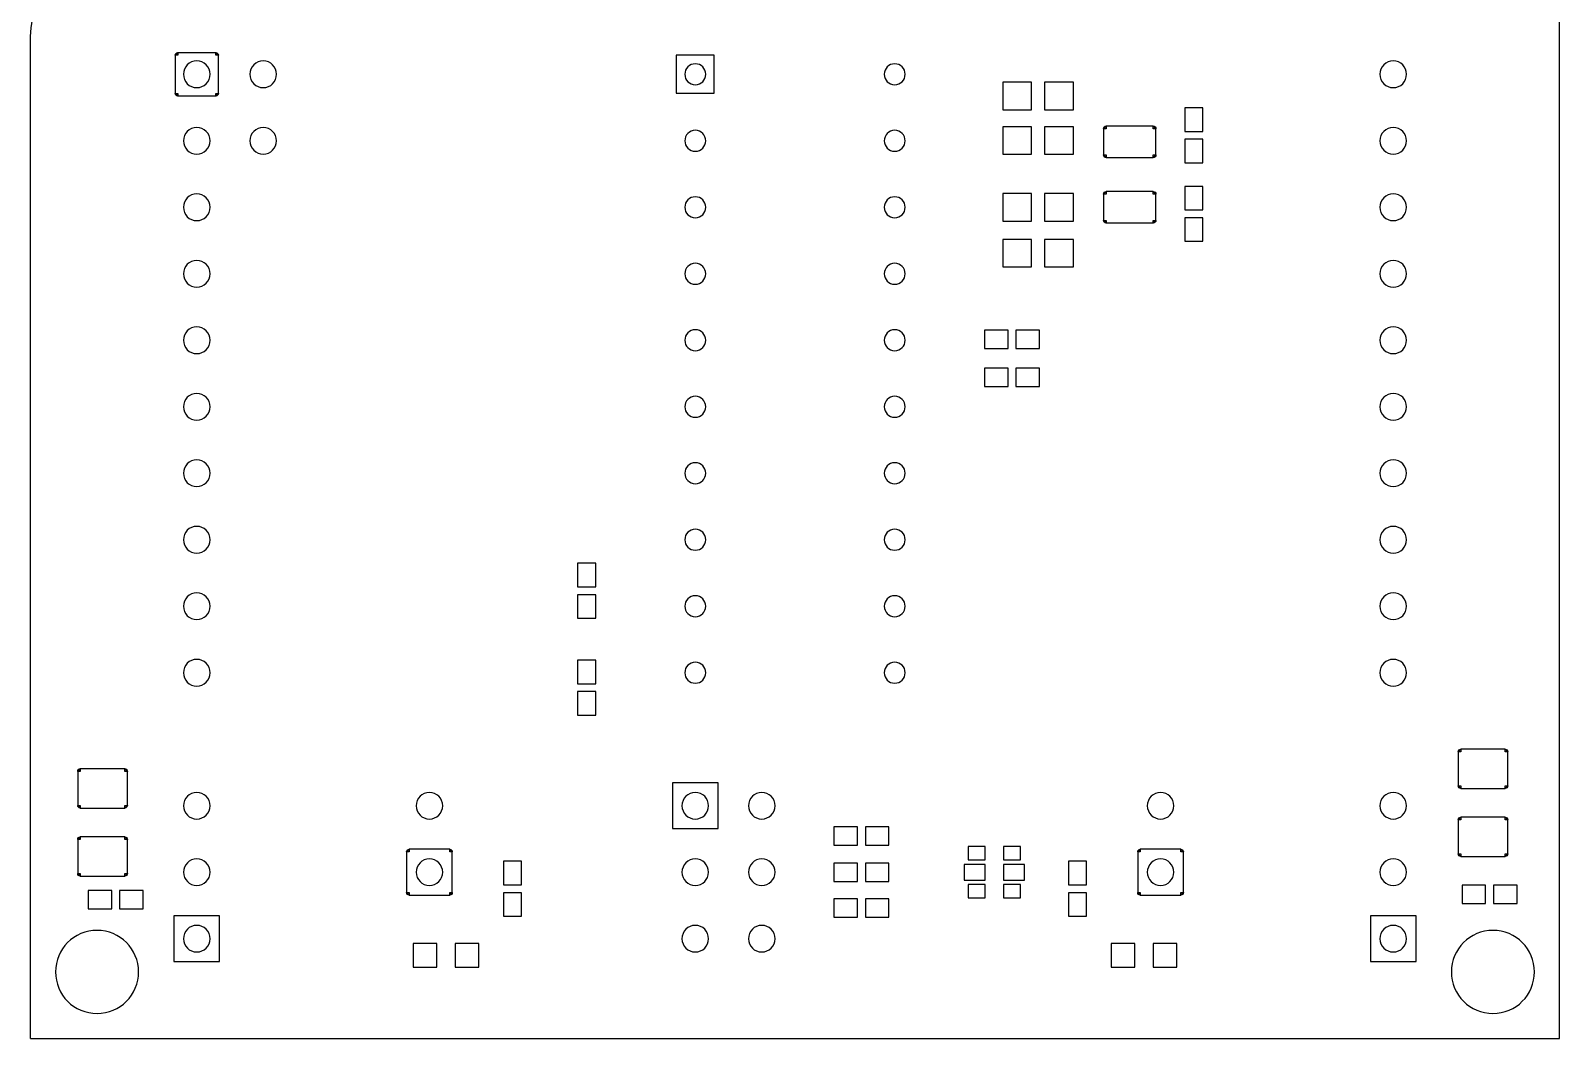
# Model space of a CAD drawing. Extents: x 22 to 190, y 82 to 214.
# Drawn here: x 60.9 to 119.3, y 135.3 to 173.8 of the extents above; entities that cross this region are included whole.
import ezdxf

# ---------------------------------------------------------------- set-up
doc = ezdxf.new("R2010")
doc.units = 0
doc.layers.add('Layer_1', color=7, linetype='CONTINUOUS')

msp = doc.modelspace()

# ---------------------------------------------------------------- linework, layer by layer
at = {"layer": 'Layer_1', "color": 7}
for points in [[(119.277964, 173.379896), (119.277964, 214.004213)], [(60.909076, 135.294601), (60.909076, 173.379896)], [(119.277964, 135.294601), (119.277964, 173.379896)], [(66.525698, 172.838566), (66.429265, 172.838566)], [(66.525698, 172.935063), (66.525698, 172.838566)], [(67.981363, 172.838566), (67.981363, 172.935063)], [(68.077797, 172.838566), (67.981363, 172.838566)], [(66.429265, 171.382201), (66.429265, 171.382201), (66.525698, 171.382201)], [(66.525698, 171.382201), (66.525698, 171.285705)], [(67.981363, 171.382201), (68.077797, 171.382201)], [(67.981363, 171.285705), (67.981363, 171.382201)], [(101.972609, 170.031699), (101.87313, 170.031699)], [(101.972609, 170.131213), (101.972609, 170.031699)], [(103.772155, 170.031699), (103.772155, 170.131213)], [(103.871633, 170.031699), (103.772155, 170.031699)], [(101.87313, 169.031055), (101.87313, 169.031055), (101.972609, 169.031055)], [(101.972609, 169.031055), (101.972609, 168.931778)], [(103.772155, 169.031055), (103.871373, 169.031055)], [(103.772155, 168.931541), (103.772155, 169.031055)], [(101.972609, 167.532791), (101.87313, 167.532791)], [(101.972609, 167.632304), (101.972609, 167.532791)], [(103.772155, 167.532791), (103.772155, 167.632304)], [(103.871633, 167.532791), (103.772155, 167.532791)], [(101.87313, 166.532147), (101.87313, 166.532147), (101.972609, 166.532147)], [(101.972609, 166.532147), (101.972609, 166.432633)], [(103.772155, 166.532147), (103.871373, 166.532147)], [(103.772155, 166.432633), (103.772155, 166.532147)], [(115.510133, 146.241318), (115.411409, 146.241318)], [(115.510133, 146.340359), (115.510133, 146.241318)], [(117.210694, 146.241318), (117.210694, 146.340359)], [(117.309679, 146.241318), (117.210694, 146.241318)], [(62.806331, 145.491805), (62.707607, 145.491805)], [(62.806331, 145.59082), (62.806331, 145.491805)], [(64.506893, 145.491805), (64.506893, 145.590584)], [(64.605877, 145.491805), (64.506893, 145.491805)], [(115.411148, 144.939824), (115.411148, 144.939824), (115.510133, 144.939824)], [(115.510133, 144.939824), (115.510133, 144.841046)], [(117.210694, 144.939824), (117.309679, 144.939824)], [(117.210694, 144.840809), (117.210694, 144.939824)], [(62.707347, 144.190312), (62.707347, 144.190312), (62.806331, 144.190312)], [(62.806331, 144.190312), (62.806331, 144.091297)], [(64.506893, 144.190312), (64.605877, 144.190312)], [(64.506893, 144.091297), (64.506893, 144.190312)], [(115.510133, 143.642398), (115.411409, 143.642398)], [(115.510133, 143.741413), (115.510133, 143.642398)], [(117.210694, 143.642398), (117.210694, 143.741413)], [(117.309679, 143.642398), (117.210694, 143.642398)], [(62.806331, 142.892623), (62.707607, 142.892623)], [(62.806331, 142.991638), (62.806331, 142.892623)], [(64.506893, 142.892623), (64.506893, 142.991638)], [(64.605877, 142.892623), (64.506893, 142.892623)], [(75.360962, 142.51708), (75.360962, 142.417566)], [(76.910536, 142.417566), (76.910536, 142.516843)], [(103.27653, 142.51708), (103.27653, 142.417566)], [(104.826078, 142.417566), (104.826078, 142.516843)], [(75.360962, 142.417566), (75.261483, 142.417566)], [(77.010014, 142.417566), (76.910536, 142.417566)], [(103.27653, 142.417566), (103.177026, 142.417566)], [(104.925557, 142.417566), (104.826078, 142.417566)], [(115.411148, 142.340878), (115.411148, 142.340878), (115.510133, 142.340878)], [(115.510133, 142.340878), (115.510133, 142.242125)], [(117.210694, 142.340878), (117.309679, 142.340878)], [(117.210694, 142.241863), (117.210694, 142.340878)], [(62.707347, 141.591366), (62.707347, 141.591366), (62.806331, 141.591366)], [(62.806331, 141.591366), (62.806331, 141.492351)], [(64.506893, 141.591366), (64.605877, 141.591366)], [(64.506893, 141.492351), (64.506893, 141.591366)], [(75.261483, 140.866987), (75.261483, 140.866987), (75.360962, 140.866987)], [(75.360962, 140.866987), (75.360962, 140.767448)], [(76.910536, 140.866987), (77.010014, 140.866987)], [(76.910536, 140.767448), (76.910536, 140.866987)], [(103.177026, 140.866987), (103.177026, 140.866987), (103.27653, 140.866987)], [(103.27653, 140.866987), (103.27653, 140.767448)], [(104.826078, 140.866987), (104.925557, 140.866987)], [(104.826078, 140.767448), (104.826078, 140.866987)], [(60.909076, 135.294601), (119.277964, 135.294601)]]:
    msp.add_lwpolyline(points, dxfattribs=at)
for points in [[(67.981363, 171.285705), (68.077797, 171.382201), (68.077797, 172.838566), (67.981363, 172.935063), (66.525698, 172.935063), (66.429265, 172.838566), (66.429265, 171.382201), (66.525698, 171.285705)], [(85.562589, 172.835287), (85.562589, 171.385743), (87.011148, 171.385743), (87.011148, 172.835287)], [(69.791294, 172.110384)], [(93.900198, 172.110384)], [(98.026616, 170.756077), (99.125724, 170.756077), (99.125724, 171.805704), (98.026616, 171.805704)], [(99.625174, 170.756077), (100.724282, 170.756077), (100.724282, 171.805704), (99.625174, 171.805704)], [(112.933522, 172.110384)], [(104.970481, 170.830981), (104.970481, 169.931136), (105.669904, 169.931136), (105.669904, 170.830981)], [(98.026616, 169.056714), (99.125724, 169.056714), (99.125724, 170.106341), (98.026616, 170.106341)], [(99.625174, 169.056714), (100.724282, 169.056714), (100.724282, 170.106341), (99.625174, 170.106341)], [(101.972609, 170.131213), (101.87313, 170.031699), (101.87313, 169.031055), (101.972609, 168.931778), (103.772155, 168.931778), (103.871373, 169.031055), (103.871373, 170.031699), (103.772155, 170.131213)], [(67.253518, 169.571361)], [(69.791294, 169.571361)], [(86.286868, 169.571361)], [(93.900198, 169.571361)], [(104.970481, 169.631284), (104.970481, 168.731701), (105.669904, 168.731701), (105.669904, 169.631284)], [(112.933522, 169.571361)], [(98.026356, 166.507537), (99.125464, 166.507537), (99.125464, 167.557164), (98.026356, 167.557164)], [(99.624914, 166.507537), (100.724022, 166.507537), (100.724022, 167.557164), (99.624914, 167.557164)], [(101.972609, 167.632304), (101.87313, 167.532791), (101.87313, 166.532147), (101.972609, 166.432633), (103.772155, 166.432633), (103.871373, 166.532147), (103.871373, 167.532791), (103.772155, 167.632304)], [(105.669904, 166.932299), (105.669904, 167.831882), (104.970481, 167.831882), (104.970481, 166.932299)], [(67.253518, 167.032338)], [(86.286868, 167.032338)], [(93.900198, 167.032338)], [(112.933522, 167.032338)], [(105.669904, 165.732864), (105.669904, 166.63271), (104.970481, 166.63271), (104.970481, 165.732864)], [(98.026616, 164.758404), (99.125724, 164.758404), (99.125724, 165.808031), (98.026616, 165.808031)], [(99.625174, 164.758404), (100.724282, 164.758404), (100.724282, 165.808031), (99.625174, 165.808031)], [(67.253518, 164.493315)], [(86.286868, 164.493315)], [(93.900198, 164.493315)], [(112.933522, 164.493315)], [(97.326959, 161.634631), (98.226094, 161.634631), (98.226094, 162.334137), (97.326959, 162.334137)], [(98.526066, 161.634395), (99.425176, 161.634395), (99.425176, 162.334137), (98.526066, 162.334137)], [(67.253518, 161.954318)], [(86.286868, 161.954318)], [(93.900198, 161.954318)], [(112.933522, 161.954318)], [(97.327219, 160.185376), (98.226355, 160.185376), (98.226355, 160.884882), (97.327219, 160.884882)], [(98.526301, 160.185114), (99.425436, 160.185114), (99.425436, 160.884882), (98.526301, 160.884882)], [(67.253518, 159.415294)], [(86.286868, 159.415294)], [(93.900198, 159.415294)], [(112.933522, 159.415294)], [(67.253518, 156.876271)], [(86.286868, 156.876271)], [(93.900198, 156.876271)], [(112.933522, 156.876271)], [(67.253518, 154.337248)], [(86.286868, 154.337248)], [(93.900198, 154.337248)], [(112.933522, 154.337248)], [(81.790671, 153.437665), (81.790671, 152.538109), (82.490094, 152.538109), (82.490094, 153.437665)], [(67.253518, 151.798225)], [(81.790671, 152.23823), (81.790671, 151.338411), (82.490094, 151.338411), (82.490094, 152.23823)], [(86.286868, 151.798225)], [(93.900198, 151.798225)], [(112.933522, 151.798225)], [(82.490094, 148.839241), (82.490094, 149.738824), (81.790671, 149.738824), (81.790671, 148.839241)], [(67.253518, 149.259202)], [(86.286868, 149.259202)], [(93.900198, 149.259202)], [(112.933522, 149.259202)], [(82.490094, 147.639806), (82.490094, 148.539651), (81.790671, 148.539651), (81.790671, 147.639806)], [(64.056427, 147.190146)], [(115.411409, 144.939824), (115.510133, 144.841046), (117.210694, 144.841046), (117.309679, 144.939824), (117.309679, 146.241318), (117.210694, 146.340359), (115.510133, 146.340359), (115.411409, 146.241318)], [(62.707607, 144.190312), (62.806331, 144.091297), (64.506893, 144.091297), (64.605877, 144.190312), (64.605877, 145.491805), (64.506893, 145.590584), (62.806331, 145.590584), (62.707607, 145.491805)], [(87.161121, 145.055867), (85.41259, 145.055867), (85.41259, 143.306471), (87.161121, 143.306471)], [(67.253518, 144.181156)], [(76.135762, 144.181156)], [(88.824645, 144.181156)], [(104.051304, 144.181156)], [(112.933522, 144.181156)], [(115.411409, 142.340878), (115.510133, 142.242125), (117.210694, 142.242125), (117.309679, 142.340878), (117.309679, 143.642398), (117.210694, 143.741413), (115.510133, 143.741413), (115.411409, 143.642398)], [(91.582175, 142.671715), (92.481311, 142.671715), (92.481311, 143.371484), (91.582175, 143.371484)], [(92.781022, 142.671715), (93.680158, 142.671715), (93.680158, 143.371484), (92.781022, 143.371484)], [(62.707607, 141.591366), (62.806331, 141.492351), (64.506893, 141.492351), (64.605877, 141.591366), (64.605877, 142.892623), (64.506893, 142.991638), (62.806331, 142.991638), (62.707607, 142.892623)], [(75.360962, 142.516843), (75.261483, 142.417566), (75.261483, 140.866987), (75.360962, 140.767448), (76.910536, 140.767448), (77.010014, 140.866987), (77.010014, 142.417566), (76.910536, 142.516843)], [(97.356891, 142.117189), (97.356891, 142.617118), (96.707494, 142.617118), (96.707494, 142.117189)], [(98.705737, 142.117189), (98.705737, 142.617118), (98.056314, 142.617118), (98.056314, 142.117189)], [(103.27653, 142.516843), (103.177026, 142.417566), (103.177026, 140.866987), (103.27653, 140.767448), (104.826078, 140.767448), (104.925557, 140.866987), (104.925557, 142.417566), (104.826078, 142.516843)], [(79.657681, 141.157709), (79.657681, 142.057266), (78.958258, 142.057266), (78.958258, 141.157709)], [(91.582175, 141.292274), (92.481311, 141.292274), (92.481311, 141.992017), (91.582175, 141.992017)], [(92.781022, 141.292274), (93.680158, 141.292274), (93.680158, 141.992017), (92.781022, 141.992017)], [(97.357151, 141.34228), (97.357151, 141.942011), (96.557755, 141.942011), (96.557755, 141.34228)], [(98.85597, 141.34228), (98.85597, 141.942011), (98.056574, 141.942011), (98.056574, 141.34228)], [(100.529385, 142.05703), (100.529385, 141.157447), (101.228782, 141.157447), (101.228782, 142.05703)], [(67.253518, 141.642132)], [(86.286868, 141.642132)], [(88.824645, 141.642132)], [(112.933522, 141.642132)], [(64.006454, 140.94239), (63.107318, 140.94239), (63.107318, 140.242647), (64.006454, 140.242647)], [(65.205301, 140.94239), (64.306165, 140.94239), (64.306165, 140.242647), (65.205301, 140.242647)], [(79.657681, 139.95775), (79.657681, 140.857333), (78.958258, 140.857333), (78.958258, 139.95775)], [(97.356891, 140.667672), (97.356891, 141.167338), (96.707494, 141.167338), (96.707494, 140.667672)], [(98.705737, 140.667672), (98.705737, 141.167338), (98.056314, 141.167338), (98.056314, 140.667672)], [(100.529385, 140.857595), (100.529385, 139.958012), (101.228782, 139.958012), (101.228782, 140.857595)], [(115.561382, 140.442724), (116.460517, 140.442724), (116.460517, 141.142466), (115.561382, 141.142466)], [(116.760229, 140.442724), (117.659364, 140.442724), (117.659364, 141.142466), (116.760229, 141.142466)], [(91.582436, 139.922987), (92.481571, 139.922987), (92.481571, 140.622729), (91.582436, 140.622729)], [(92.781283, 139.922987), (93.680418, 139.922987), (93.680418, 140.622729), (92.781283, 140.622729)], [(68.127796, 138.228425), (68.127796, 139.97782), (66.379265, 139.97782), (66.379265, 138.228425)], [(113.807801, 138.228425), (113.807801, 139.97782), (112.05927, 139.97782), (112.05927, 138.228425)], [(75.521346, 138.918276), (75.521346, 138.01872), (76.420482, 138.01872), (76.420482, 138.918276)], [(77.119904, 138.918276), (77.119904, 138.01872), (78.01904, 138.01872), (78.01904, 138.918276)], [(86.286868, 139.103136)], [(88.824645, 139.103136)], [(103.066901, 138.018457), (103.066901, 138.91804), (102.167766, 138.91804), (102.167766, 138.018457)], [(104.665434, 138.018457), (104.665434, 138.91804), (103.766298, 138.91804), (103.766298, 138.018457)], [(63.446853, 137.833624)], [(116.740187, 137.833624)], [(98.176355, 137.443887)]]:
    msp.add_lwpolyline(points, close=True, dxfattribs=at)
for points in [[(60.909076, 173.379896), (60.909076, 174.282548), (61.173807, 175.165366), (61.670446, 175.918971)], [(66.429265, 172.838566), (66.429265, 172.891852), (66.472445, 172.935063), (66.525698, 172.935063)], [(67.981363, 172.935063), (68.034616, 172.935063), (68.077797, 172.891852), (68.077797, 172.838566)], [(67.253414, 172.62023), (66.971895, 172.62023), (66.743682, 172.391897), (66.743682, 172.110253)], [(67.763119, 172.110253), (67.763119, 172.391897), (67.534906, 172.62023), (67.253414, 172.62023)], [(69.79119, 172.62023), (69.509672, 172.62023), (69.281459, 172.391897), (69.281459, 172.110253)], [(70.300895, 172.110253), (70.300895, 172.391897), (70.072682, 172.62023), (69.79119, 172.62023)], [(86.286738, 172.510274), (86.065917, 172.510274), (85.886897, 172.331239), (85.886897, 172.110384)], [(86.686553, 172.110384), (86.686553, 172.331239), (86.507559, 172.510274), (86.286738, 172.510274)], [(93.900068, 172.510274), (93.679247, 172.510274), (93.500226, 172.331239), (93.500226, 172.110384)], [(94.299883, 172.110384), (94.299883, 172.331239), (94.120889, 172.510274), (93.900068, 172.510274)], [(112.933392, 172.62023), (112.6519, 172.62023), (112.423687, 172.391897), (112.423687, 172.110253)], [(113.443097, 172.110253), (113.443097, 172.391897), (113.21491, 172.62023), (112.933392, 172.62023)], [(66.743682, 172.110253), (66.743682, 171.828608), (66.971895, 171.600302), (67.253414, 171.600302)], [(67.253414, 171.600302), (67.534906, 171.600302), (67.763119, 171.828608), (67.763119, 172.110253)], [(69.281459, 172.110253), (69.281459, 171.828608), (69.509672, 171.600302), (69.79119, 171.600302)], [(69.79119, 171.600302), (70.072682, 171.600302), (70.300895, 171.828608), (70.300895, 172.110253)], [(85.886897, 172.110384), (85.886897, 171.889529), (86.065917, 171.710494), (86.286738, 171.710494)], [(86.286738, 171.710494), (86.507559, 171.710494), (86.686553, 171.889529), (86.686553, 172.110384)], [(93.500226, 172.110384), (93.500226, 171.889529), (93.679247, 171.710494), (93.900068, 171.710494)], [(93.900068, 171.710494), (94.120889, 171.710494), (94.299883, 171.889529), (94.299883, 172.110384)], [(112.423687, 172.110253), (112.423687, 171.828608), (112.6519, 171.600302), (112.933392, 171.600302)], [(112.933392, 171.600302), (113.21491, 171.600302), (113.443097, 171.828608), (113.443097, 172.110253)], [(66.525698, 171.285705), (66.472445, 171.285705), (66.429265, 171.328916), (66.429265, 171.382201)], [(68.077797, 171.382201), (68.077797, 171.328916), (68.034616, 171.285705), (67.981363, 171.285705)], [(67.253414, 170.081207), (66.971895, 170.081207), (66.743682, 169.852874), (66.743682, 169.57123)], [(67.763119, 169.57123), (67.763119, 169.852874), (67.534906, 170.081207), (67.253414, 170.081207)], [(69.79119, 170.081207), (69.509672, 170.081207), (69.281459, 169.852874), (69.281459, 169.57123)], [(70.300895, 169.57123), (70.300895, 169.852874), (70.072682, 170.081207), (69.79119, 170.081207)], [(86.286738, 169.971251), (86.065917, 169.971251), (85.886897, 169.792216), (85.886897, 169.571361)], [(86.686553, 169.571361), (86.686553, 169.792216), (86.507559, 169.971251), (86.286738, 169.971251)], [(93.900068, 169.971251), (93.679247, 169.971251), (93.500226, 169.792216), (93.500226, 169.571361)], [(94.299883, 169.571361), (94.299883, 169.792216), (94.120889, 169.971251), (93.900068, 169.971251)], [(101.87313, 170.031699), (101.87313, 170.086664), (101.917664, 170.131213), (101.972609, 170.131213)], [(103.772155, 170.131213), (103.8271, 170.131213), (103.871633, 170.086664), (103.871633, 170.031699)], [(112.933392, 170.081207), (112.6519, 170.081207), (112.423687, 169.852874), (112.423687, 169.57123)], [(113.443097, 169.57123), (113.443097, 169.852874), (113.21491, 170.081207), (112.933392, 170.081207)], [(66.743682, 169.57123), (66.743682, 169.289585), (66.971895, 169.061279), (67.253414, 169.061279)], [(67.253414, 169.061279), (67.534906, 169.061279), (67.763119, 169.289585), (67.763119, 169.57123)], [(69.281459, 169.57123), (69.281459, 169.289585), (69.509672, 169.061279), (69.79119, 169.061279)], [(69.79119, 169.061279), (70.072682, 169.061279), (70.300895, 169.289585), (70.300895, 169.57123)], [(85.886897, 169.571361), (85.886897, 169.350505), (86.065917, 169.17147), (86.286738, 169.17147)], [(86.286738, 169.17147), (86.507559, 169.17147), (86.686553, 169.350505), (86.686553, 169.571361)], [(93.500226, 169.571361), (93.500226, 169.350505), (93.679247, 169.17147), (93.900068, 169.17147)], [(93.900068, 169.17147), (94.120889, 169.17147), (94.299883, 169.350505), (94.299883, 169.571361)], [(112.423687, 169.57123), (112.423687, 169.289585), (112.6519, 169.061279), (112.933392, 169.061279)], [(112.933392, 169.061279), (113.21491, 169.061279), (113.443097, 169.289585), (113.443097, 169.57123)], [(101.972609, 168.931541), (101.917664, 168.931541), (101.87313, 168.97609), (101.87313, 169.031055)], [(103.871633, 169.031055), (103.871633, 168.97609), (103.8271, 168.931541), (103.772155, 168.931541)], [(67.253414, 167.542183), (66.971895, 167.542183), (66.743682, 167.313851), (66.743682, 167.032206)], [(67.763119, 167.032206), (67.763119, 167.313851), (67.534906, 167.542183), (67.253414, 167.542183)], [(101.87313, 167.532791), (101.87313, 167.587756), (101.917664, 167.632304), (101.972609, 167.632304)], [(103.772155, 167.632304), (103.8271, 167.632304), (103.871633, 167.587756), (103.871633, 167.532791)], [(112.933392, 167.542183), (112.6519, 167.542183), (112.423687, 167.313851), (112.423687, 167.032206)], [(113.443097, 167.032206), (113.443097, 167.313851), (113.21491, 167.542183), (112.933392, 167.542183)], [(66.743682, 167.032206), (66.743682, 166.750562), (66.971895, 166.522256), (67.253414, 166.522256)], [(67.253414, 166.522256), (67.534906, 166.522256), (67.763119, 166.750562), (67.763119, 167.032206)], [(86.286738, 167.432254), (86.065917, 167.432254), (85.886897, 167.253193), (85.886897, 167.032338)], [(85.886897, 167.032338), (85.886897, 166.811482), (86.065917, 166.632447), (86.286738, 166.632447)], [(86.686553, 167.032338), (86.686553, 167.253193), (86.507559, 167.432254), (86.286738, 167.432254)], [(86.286738, 166.632447), (86.507559, 166.632447), (86.686553, 166.811482), (86.686553, 167.032338)], [(93.900068, 167.432254), (93.679247, 167.432254), (93.500226, 167.253193), (93.500226, 167.032338)], [(93.500226, 167.032338), (93.500226, 166.811482), (93.679247, 166.632447), (93.900068, 166.632447)], [(94.299883, 167.032338), (94.299883, 167.253193), (94.120889, 167.432254), (93.900068, 167.432254)], [(93.900068, 166.632447), (94.120889, 166.632447), (94.299883, 166.811482), (94.299883, 167.032338)], [(112.423687, 167.032206), (112.423687, 166.750562), (112.6519, 166.522256), (112.933392, 166.522256)], [(112.933392, 166.522256), (113.21491, 166.522256), (113.443097, 166.750562), (113.443097, 167.032206)], [(101.972609, 166.432633), (101.917664, 166.432633), (101.87313, 166.477182), (101.87313, 166.532147)], [(103.871633, 166.532147), (103.871633, 166.477182), (103.8271, 166.432633), (103.772155, 166.432633)], [(67.253414, 165.00316), (66.971895, 165.00316), (66.743682, 164.774854), (66.743682, 164.49321)], [(67.763119, 164.49321), (67.763119, 164.774854), (67.534906, 165.00316), (67.253414, 165.00316)], [(86.286738, 164.893231), (86.065917, 164.893231), (85.886897, 164.71417), (85.886897, 164.493315)], [(86.686553, 164.493315), (86.686553, 164.71417), (86.507559, 164.893231), (86.286738, 164.893231)], [(93.900068, 164.893231), (93.679247, 164.893231), (93.500226, 164.71417), (93.500226, 164.493315)], [(94.299883, 164.493315), (94.299883, 164.71417), (94.120889, 164.893231), (93.900068, 164.893231)], [(112.933392, 165.00316), (112.6519, 165.00316), (112.423687, 164.774854), (112.423687, 164.49321)], [(113.443097, 164.49321), (113.443097, 164.774854), (113.21491, 165.00316), (112.933392, 165.00316)], [(66.743682, 164.49321), (66.743682, 164.211565), (66.971895, 163.983233), (67.253414, 163.983233)], [(67.253414, 163.983233), (67.534906, 163.983233), (67.763119, 164.211565), (67.763119, 164.49321)], [(85.886897, 164.493315), (85.886897, 164.272459), (86.065917, 164.093424), (86.286738, 164.093424)], [(86.286738, 164.093424), (86.507559, 164.093424), (86.686553, 164.272459), (86.686553, 164.493315)], [(93.500226, 164.493315), (93.500226, 164.272459), (93.679247, 164.093424), (93.900068, 164.093424)], [(93.900068, 164.093424), (94.120889, 164.093424), (94.299883, 164.272459), (94.299883, 164.493315)], [(112.423687, 164.49321), (112.423687, 164.211565), (112.6519, 163.983233), (112.933392, 163.983233)], [(112.933392, 163.983233), (113.21491, 163.983233), (113.443097, 164.211565), (113.443097, 164.49321)], [(67.253414, 162.464137), (66.971895, 162.464137), (66.743682, 162.235831), (66.743682, 161.954186)], [(67.763119, 161.954186), (67.763119, 162.235831), (67.534906, 162.464137), (67.253414, 162.464137)], [(86.286738, 162.354208), (86.065917, 162.354208), (85.886897, 162.175173), (85.886897, 161.954318)], [(86.686553, 161.954318), (86.686553, 162.175173), (86.507559, 162.354208), (86.286738, 162.354208)], [(93.900068, 162.354208), (93.679247, 162.354208), (93.500226, 162.175173), (93.500226, 161.954318)], [(94.299883, 161.954318), (94.299883, 162.175173), (94.120889, 162.354208), (93.900068, 162.354208)], [(112.933392, 162.464137), (112.6519, 162.464137), (112.423687, 162.235831), (112.423687, 161.954186)], [(113.443097, 161.954186), (113.443097, 162.235831), (113.21491, 162.464137), (112.933392, 162.464137)], [(66.743682, 161.954186), (66.743682, 161.672542), (66.971895, 161.444209), (67.253414, 161.444209)], [(67.253414, 161.444209), (67.534906, 161.444209), (67.763119, 161.672542), (67.763119, 161.954186)], [(85.886897, 161.954318), (85.886897, 161.733462), (86.065917, 161.554401), (86.286738, 161.554401)], [(86.286738, 161.554401), (86.507559, 161.554401), (86.686553, 161.733462), (86.686553, 161.954318)], [(93.500226, 161.954318), (93.500226, 161.733462), (93.679247, 161.554401), (93.900068, 161.554401)], [(93.900068, 161.554401), (94.120889, 161.554401), (94.299883, 161.733462), (94.299883, 161.954318)], [(112.423687, 161.954186), (112.423687, 161.672542), (112.6519, 161.444209), (112.933392, 161.444209)], [(112.933392, 161.444209), (113.21491, 161.444209), (113.443097, 161.672542), (113.443097, 161.954186)], [(67.253414, 159.925114), (66.971895, 159.925114), (66.743682, 159.696808), (66.743682, 159.415163)], [(66.743682, 159.415163), (66.743682, 159.133519), (66.971895, 158.905186), (67.253414, 158.905186)], [(67.763119, 159.415163), (67.763119, 159.696808), (67.534906, 159.925114), (67.253414, 159.925114)], [(67.253414, 158.905186), (67.534906, 158.905186), (67.763119, 159.133519), (67.763119, 159.415163)], [(86.286738, 159.815185), (86.065917, 159.815185), (85.886897, 159.63615), (85.886897, 159.415294)], [(85.886897, 159.415294), (85.886897, 159.194439), (86.065917, 159.015378), (86.286738, 159.015378)], [(86.686553, 159.415294), (86.686553, 159.63615), (86.507559, 159.815185), (86.286738, 159.815185)], [(86.286738, 159.015378), (86.507559, 159.015378), (86.686553, 159.194439), (86.686553, 159.415294)], [(93.900068, 159.815185), (93.679247, 159.815185), (93.500226, 159.63615), (93.500226, 159.415294)], [(93.500226, 159.415294), (93.500226, 159.194439), (93.679247, 159.015378), (93.900068, 159.015378)], [(94.299883, 159.415294), (94.299883, 159.63615), (94.120889, 159.815185), (93.900068, 159.815185)], [(93.900068, 159.015378), (94.120889, 159.015378), (94.299883, 159.194439), (94.299883, 159.415294)], [(112.933392, 159.925114), (112.6519, 159.925114), (112.423687, 159.696808), (112.423687, 159.415163)], [(112.423687, 159.415163), (112.423687, 159.133519), (112.6519, 158.905186), (112.933392, 158.905186)], [(113.443097, 159.415163), (113.443097, 159.696808), (113.21491, 159.925114), (112.933392, 159.925114)], [(112.933392, 158.905186), (113.21491, 158.905186), (113.443097, 159.133519), (113.443097, 159.415163)], [(67.253414, 157.386091), (66.971895, 157.386091), (66.743682, 157.157784), (66.743682, 156.87614)], [(67.763119, 156.87614), (67.763119, 157.157784), (67.534906, 157.386091), (67.253414, 157.386091)], [(86.286738, 157.276162), (86.065917, 157.276162), (85.886897, 157.097127), (85.886897, 156.876271)], [(86.686553, 156.876271), (86.686553, 157.097127), (86.507559, 157.276162), (86.286738, 157.276162)], [(93.900068, 157.276162), (93.679247, 157.276162), (93.500226, 157.097127), (93.500226, 156.876271)], [(94.299883, 156.876271), (94.299883, 157.097127), (94.120889, 157.276162), (93.900068, 157.276162)], [(112.933392, 157.386091), (112.6519, 157.386091), (112.423687, 157.157784), (112.423687, 156.87614)], [(113.443097, 156.87614), (113.443097, 157.157784), (113.21491, 157.386091), (112.933392, 157.386091)], [(66.743682, 156.87614), (66.743682, 156.594496), (66.971895, 156.366189), (67.253414, 156.366189)], [(67.253414, 156.366189), (67.534906, 156.366189), (67.763119, 156.594496), (67.763119, 156.87614)], [(85.886897, 156.876271), (85.886897, 156.655416), (86.065917, 156.476381), (86.286738, 156.476381)], [(86.286738, 156.476381), (86.507559, 156.476381), (86.686553, 156.655416), (86.686553, 156.876271)], [(93.500226, 156.876271), (93.500226, 156.655416), (93.679247, 156.476381), (93.900068, 156.476381)], [(93.900068, 156.476381), (94.120889, 156.476381), (94.299883, 156.655416), (94.299883, 156.876271)], [(112.423687, 156.87614), (112.423687, 156.594496), (112.6519, 156.366189), (112.933392, 156.366189)], [(112.933392, 156.366189), (113.21491, 156.366189), (113.443097, 156.594496), (113.443097, 156.87614)], [(67.253414, 154.847094), (66.971895, 154.847094), (66.743682, 154.618761), (66.743682, 154.337117)], [(67.763119, 154.337117), (67.763119, 154.618761), (67.534906, 154.847094), (67.253414, 154.847094)], [(86.286738, 154.737139), (86.065917, 154.737139), (85.886897, 154.558104), (85.886897, 154.337248)], [(86.686553, 154.337248), (86.686553, 154.558104), (86.507559, 154.737139), (86.286738, 154.737139)], [(93.900068, 154.737139), (93.679247, 154.737139), (93.500226, 154.558104), (93.500226, 154.337248)], [(94.299883, 154.337248), (94.299883, 154.558104), (94.120889, 154.737139), (93.900068, 154.737139)], [(112.933392, 154.847094), (112.6519, 154.847094), (112.423687, 154.618761), (112.423687, 154.337117)], [(113.443097, 154.337117), (113.443097, 154.618761), (113.21491, 154.847094), (112.933392, 154.847094)], [(66.743682, 154.337117), (66.743682, 154.055473), (66.971895, 153.827166), (67.253414, 153.827166)], [(67.253414, 153.827166), (67.534906, 153.827166), (67.763119, 154.055473), (67.763119, 154.337117)], [(85.886897, 154.337248), (85.886897, 154.116393), (86.065917, 153.937358), (86.286738, 153.937358)], [(86.286738, 153.937358), (86.507559, 153.937358), (86.686553, 154.116393), (86.686553, 154.337248)], [(93.500226, 154.337248), (93.500226, 154.116393), (93.679247, 153.937358), (93.900068, 153.937358)], [(93.900068, 153.937358), (94.120889, 153.937358), (94.299883, 154.116393), (94.299883, 154.337248)], [(112.423687, 154.337117), (112.423687, 154.055473), (112.6519, 153.827166), (112.933392, 153.827166)], [(112.933392, 153.827166), (113.21491, 153.827166), (113.443097, 154.055473), (113.443097, 154.337117)], [(67.253414, 152.308071), (66.971895, 152.308071), (66.743682, 152.079738), (66.743682, 151.798094)], [(66.743682, 151.798094), (66.743682, 151.51645), (66.971895, 151.288143), (67.253414, 151.288143)], [(67.763119, 151.798094), (67.763119, 152.079738), (67.534906, 152.308071), (67.253414, 152.308071)], [(67.253414, 151.288143), (67.534906, 151.288143), (67.763119, 151.51645), (67.763119, 151.798094)], [(86.286738, 152.198115), (86.065917, 152.198115), (85.886897, 152.01908), (85.886897, 151.798225)], [(85.886897, 151.798225), (85.886897, 151.57737), (86.065917, 151.398335), (86.286738, 151.398335)], [(86.686553, 151.798225), (86.686553, 152.01908), (86.507559, 152.198115), (86.286738, 152.198115)], [(86.286738, 151.398335), (86.507559, 151.398335), (86.686553, 151.57737), (86.686553, 151.798225)], [(93.900068, 152.198115), (93.679247, 152.198115), (93.500226, 152.01908), (93.500226, 151.798225)], [(93.500226, 151.798225), (93.500226, 151.57737), (93.679247, 151.398335), (93.900068, 151.398335)], [(94.299883, 151.798225), (94.299883, 152.01908), (94.120889, 152.198115), (93.900068, 152.198115)], [(93.900068, 151.398335), (94.120889, 151.398335), (94.299883, 151.57737), (94.299883, 151.798225)], [(112.933392, 152.308071), (112.6519, 152.308071), (112.423687, 152.079738), (112.423687, 151.798094)], [(112.423687, 151.798094), (112.423687, 151.51645), (112.6519, 151.288143), (112.933392, 151.288143)], [(113.443097, 151.798094), (113.443097, 152.079738), (113.21491, 152.308071), (112.933392, 152.308071)], [(112.933392, 151.288143), (113.21491, 151.288143), (113.443097, 151.51645), (113.443097, 151.798094)], [(67.253414, 149.769048), (66.971895, 149.769048), (66.743682, 149.540715), (66.743682, 149.259071)], [(67.763119, 149.259071), (67.763119, 149.540715), (67.534906, 149.769048), (67.253414, 149.769048)], [(86.286738, 149.659092), (86.065917, 149.659092), (85.886897, 149.480057), (85.886897, 149.259202)], [(86.686553, 149.259202), (86.686553, 149.480057), (86.507559, 149.659092), (86.286738, 149.659092)], [(93.900068, 149.659092), (93.679247, 149.659092), (93.500226, 149.480057), (93.500226, 149.259202)], [(94.299883, 149.259202), (94.299883, 149.480057), (94.120889, 149.659092), (93.900068, 149.659092)], [(112.933392, 149.769048), (112.6519, 149.769048), (112.423687, 149.540715), (112.423687, 149.259071)], [(113.443097, 149.259071), (113.443097, 149.540715), (113.21491, 149.769048), (112.933392, 149.769048)], [(66.743682, 149.259071), (66.743682, 148.977426), (66.971895, 148.74912), (67.253414, 148.74912)], [(67.253414, 148.74912), (67.534906, 148.74912), (67.763119, 148.977426), (67.763119, 149.259071)], [(85.886897, 149.259202), (85.886897, 149.038347), (86.065917, 148.859312), (86.286738, 148.859312)], [(86.286738, 148.859312), (86.507559, 148.859312), (86.686553, 149.038347), (86.686553, 149.259202)], [(93.500226, 149.259202), (93.500226, 149.038347), (93.679247, 148.859312), (93.900068, 148.859312)], [(93.900068, 148.859312), (94.120889, 148.859312), (94.299883, 149.038347), (94.299883, 149.259202)], [(112.423687, 149.259071), (112.423687, 148.977426), (112.6519, 148.74912), (112.933392, 148.74912)], [(112.933392, 148.74912), (113.21491, 148.74912), (113.443097, 148.977426), (113.443097, 149.259071)], [(115.411148, 146.241318), (115.411148, 146.29602), (115.455474, 146.340359), (115.510133, 146.340359)], [(117.210694, 146.340359), (117.265353, 146.340359), (117.309679, 146.29602), (117.309679, 146.241318)], [(62.707347, 145.491805), (62.707347, 145.546508), (62.751673, 145.59082), (62.806331, 145.59082)], [(64.506893, 145.59082), (64.561552, 145.59082), (64.605877, 145.546508), (64.605877, 145.491805)], [(115.510133, 144.840809), (115.455474, 144.840809), (115.411148, 144.885148), (115.411148, 144.939824)], [(117.309679, 144.939824), (117.309679, 144.885148), (117.265353, 144.840809), (117.210694, 144.840809)], [(62.806331, 144.091297), (62.751673, 144.091297), (62.707347, 144.13561), (62.707347, 144.190312)], [(64.605877, 144.190312), (64.605877, 144.13561), (64.561552, 144.091297), (64.506893, 144.091297)], [(67.253414, 144.688981), (66.973015, 144.688981), (66.745713, 144.461567), (66.745713, 144.181051)], [(66.745713, 144.181051), (66.745713, 143.900508), (66.973015, 143.67312), (67.253414, 143.67312)], [(67.761089, 144.181051), (67.761089, 144.461567), (67.533787, 144.688981), (67.253414, 144.688981)], [(67.253414, 143.67312), (67.533787, 143.67312), (67.761089, 143.900508), (67.761089, 144.181051)], [(76.135632, 144.688981), (75.855233, 144.688981), (75.627931, 144.461567), (75.627931, 144.181051)], [(75.627931, 144.181051), (75.627931, 143.900508), (75.855233, 143.67312), (76.135632, 143.67312)], [(76.643307, 144.181051), (76.643307, 144.461567), (76.416005, 144.688981), (76.135632, 144.688981)], [(76.135632, 143.67312), (76.416005, 143.67312), (76.643307, 143.900508), (76.643307, 144.181051)], [(86.286738, 144.688981), (86.006339, 144.688981), (85.779063, 144.461567), (85.779063, 144.181051)], [(85.779063, 144.181051), (85.779063, 143.900508), (86.006339, 143.67312), (86.286738, 143.67312)], [(86.794413, 144.181051), (86.794413, 144.461567), (86.567111, 144.688981), (86.286738, 144.688981)], [(86.286738, 143.67312), (86.567111, 143.67312), (86.794413, 143.900508), (86.794413, 144.181051)], [(88.824515, 144.688981), (88.544116, 144.688981), (88.31684, 144.461567), (88.31684, 144.181051)], [(88.31684, 144.181051), (88.31684, 143.900508), (88.544116, 143.67312), (88.824515, 143.67312)], [(89.33219, 144.181051), (89.33219, 144.461567), (89.104888, 144.688981), (88.824515, 144.688981)], [(88.824515, 143.67312), (89.104888, 143.67312), (89.33219, 143.900508), (89.33219, 144.181051)], [(104.051174, 144.688981), (103.770801, 144.688981), (103.543499, 144.461567), (103.543499, 144.181051)], [(103.543499, 144.181051), (103.543499, 143.900508), (103.770801, 143.67312), (104.051174, 143.67312)], [(104.558849, 144.181051), (104.558849, 144.461567), (104.331573, 144.688981), (104.051174, 144.688981)], [(104.051174, 143.67312), (104.331573, 143.67312), (104.558849, 143.900508), (104.558849, 144.181051)], [(112.933392, 144.688981), (112.653019, 144.688981), (112.425717, 144.461567), (112.425717, 144.181051)], [(112.425717, 144.181051), (112.425717, 143.900508), (112.653019, 143.67312), (112.933392, 143.67312)], [(113.441067, 144.181051), (113.441067, 144.461567), (113.213791, 144.688981), (112.933392, 144.688981)], [(112.933392, 143.67312), (113.213791, 143.67312), (113.441067, 143.900508), (113.441067, 144.181051)], [(115.411148, 143.642398), (115.411148, 143.697074), (115.455474, 143.741413), (115.510133, 143.741413)], [(117.210694, 143.741413), (117.265353, 143.741413), (117.309679, 143.697074), (117.309679, 143.642398)], [(62.707347, 142.892623), (62.707347, 142.947299), (62.751673, 142.991638), (62.806331, 142.991638)], [(64.506893, 142.991638), (64.561552, 142.991638), (64.605877, 142.947299), (64.605877, 142.892623)], [(75.261483, 142.417566), (75.261483, 142.472531), (75.306017, 142.51708), (75.360962, 142.51708)], [(76.910536, 142.51708), (76.965481, 142.51708), (77.010014, 142.472531), (77.010014, 142.417566)], [(103.177026, 142.417566), (103.177026, 142.472531), (103.221585, 142.51708), (103.27653, 142.51708)], [(104.826078, 142.51708), (104.881023, 142.51708), (104.925557, 142.472531), (104.925557, 142.417566)], [(67.253414, 142.149958), (66.973015, 142.149958), (66.745713, 141.922544), (66.745713, 141.642028)], [(67.761089, 141.642028), (67.761089, 141.922544), (67.533787, 142.149958), (67.253414, 142.149958)], [(76.135632, 142.149958), (75.855233, 142.149958), (75.627931, 141.922544), (75.627931, 141.642028)], [(76.643307, 141.642028), (76.643307, 141.922544), (76.416005, 142.149958), (76.135632, 142.149958)], [(86.286738, 142.149958), (86.006339, 142.149958), (85.779063, 141.922544), (85.779063, 141.642028)], [(86.794413, 141.642028), (86.794413, 141.922544), (86.567111, 142.149958), (86.286738, 142.149958)], [(88.824515, 142.149958), (88.544116, 142.149958), (88.31684, 141.922544), (88.31684, 141.642028)], [(89.33219, 141.642028), (89.33219, 141.922544), (89.104888, 142.149958), (88.824515, 142.149958)], [(104.051174, 142.149958), (103.770801, 142.149958), (103.543499, 141.922544), (103.543499, 141.642028)], [(104.558849, 141.642028), (104.558849, 141.922544), (104.331573, 142.149958), (104.051174, 142.149958)], [(112.933392, 142.149958), (112.653019, 142.149958), (112.425717, 141.922544), (112.425717, 141.642028)], [(113.441067, 141.642028), (113.441067, 141.922544), (113.213791, 142.149958), (112.933392, 142.149958)], [(115.510133, 142.241863), (115.455474, 142.241863), (115.411148, 142.286202), (115.411148, 142.340878)], [(117.309679, 142.340878), (117.309679, 142.286202), (117.265353, 142.241863), (117.210694, 142.241863)], [(62.806331, 141.492351), (62.751673, 141.492351), (62.707347, 141.53669), (62.707347, 141.591366)], [(64.605877, 141.591366), (64.605877, 141.53669), (64.561552, 141.492351), (64.506893, 141.492351)], [(66.745713, 141.642028), (66.745713, 141.361485), (66.973015, 141.134097), (67.253414, 141.134097)], [(67.253414, 141.134097), (67.533787, 141.134097), (67.761089, 141.361485), (67.761089, 141.642028)], [(75.627931, 141.642028), (75.627931, 141.361485), (75.855233, 141.134097), (76.135632, 141.134097)], [(76.135632, 141.134097), (76.416005, 141.134097), (76.643307, 141.361485), (76.643307, 141.642028)], [(85.779063, 141.642028), (85.779063, 141.361485), (86.006339, 141.134097), (86.286738, 141.134097)], [(86.286738, 141.134097), (86.567111, 141.134097), (86.794413, 141.361485), (86.794413, 141.642028)], [(88.31684, 141.642028), (88.31684, 141.361485), (88.544116, 141.134097), (88.824515, 141.134097)], [(88.824515, 141.134097), (89.104888, 141.134097), (89.33219, 141.361485), (89.33219, 141.642028)], [(103.543499, 141.642028), (103.543499, 141.361485), (103.770801, 141.134097), (104.051174, 141.134097)], [(104.051174, 141.134097), (104.331573, 141.134097), (104.558849, 141.361485), (104.558849, 141.642028)], [(112.425717, 141.642028), (112.425717, 141.361485), (112.653019, 141.134097), (112.933392, 141.134097)], [(112.933392, 141.134097), (113.213791, 141.134097), (113.441067, 141.361485), (113.441067, 141.642028)], [(75.360962, 140.767448), (75.306017, 140.767448), (75.261483, 140.812023), (75.261483, 140.866987)], [(77.010014, 140.866987), (77.010014, 140.812023), (76.965481, 140.767448), (76.910536, 140.767448)], [(103.27653, 140.767448), (103.221585, 140.767448), (103.177026, 140.812023), (103.177026, 140.866987)], [(104.925557, 140.866987), (104.925557, 140.812023), (104.881023, 140.767448), (104.826078, 140.767448)], [(67.253414, 139.610935), (66.973015, 139.610935), (66.745713, 139.383521), (66.745713, 139.103004)], [(67.761089, 139.103004), (67.761089, 139.383521), (67.533787, 139.610935), (67.253414, 139.610935)], [(86.286738, 139.610935), (86.006339, 139.610935), (85.779063, 139.383521), (85.779063, 139.103004)], [(86.794413, 139.103004), (86.794413, 139.383521), (86.567111, 139.610935), (86.286738, 139.610935)], [(88.824515, 139.610935), (88.544116, 139.610935), (88.31684, 139.383521), (88.31684, 139.103004)], [(89.33219, 139.103004), (89.33219, 139.383521), (89.104888, 139.610935), (88.824515, 139.610935)], [(112.933392, 139.610935), (112.653019, 139.610935), (112.425717, 139.383521), (112.425717, 139.103004)], [(113.441067, 139.103004), (113.441067, 139.383521), (113.213791, 139.610935), (112.933392, 139.610935)], [(63.446749, 139.420513), (62.570674, 139.420513), (61.860502, 138.709962), (61.860502, 137.833493)], [(65.03297, 137.833493), (65.03297, 138.709962), (64.322797, 139.420513), (63.446749, 139.420513)], [(66.745713, 139.103004), (66.745713, 138.822488), (66.973015, 138.595074), (67.253414, 138.595074)], [(67.253414, 138.595074), (67.533787, 138.595074), (67.761089, 138.822488), (67.761089, 139.103004)], [(85.779063, 139.103004), (85.779063, 138.822488), (86.006339, 138.595074), (86.286738, 138.595074)], [(86.286738, 138.595074), (86.567111, 138.595074), (86.794413, 138.822488), (86.794413, 139.103004)], [(88.31684, 139.103004), (88.31684, 138.822488), (88.544116, 138.595074), (88.824515, 138.595074)], [(88.824515, 138.595074), (89.104888, 138.595074), (89.33219, 138.822488), (89.33219, 139.103004)], [(112.425717, 139.103004), (112.425717, 138.822488), (112.653019, 138.595074), (112.933392, 138.595074)], [(112.933392, 138.595074), (113.213791, 138.595074), (113.441067, 138.822488), (113.441067, 139.103004)], [(116.740057, 139.420513), (115.864008, 139.420513), (115.153836, 138.709962), (115.153836, 137.833493)], [(118.326304, 137.833493), (118.326304, 138.709962), (117.616106, 139.420513), (116.740057, 139.420513)], [(61.860502, 137.833493), (61.860502, 136.956998), (62.570674, 136.246472), (63.446749, 136.246472)], [(63.446749, 136.246472), (64.322797, 136.246472), (65.03297, 136.956998), (65.03297, 137.833493)], [(115.153836, 137.833493), (115.153836, 136.956998), (115.864008, 136.246472), (116.740057, 136.246472)], [(116.740057, 136.246472), (117.616106, 136.246472), (118.326304, 136.956998), (118.326304, 137.833493)]]:
    msp.add_open_spline(points, degree=3, dxfattribs=at)

doc.saveas('drawing.dxf')
